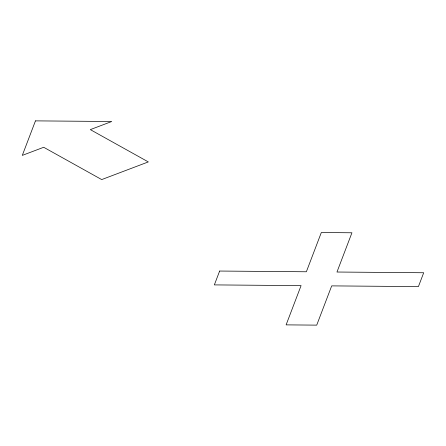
<?xml version="1.0" encoding="UTF-8"?>
<svg xmlns="http://www.w3.org/2000/svg" width="446" height="446" viewBox="0 0 446 446"><rect width="100%" height="100%" fill="white"/><g stroke="black" fill="none" stroke-linecap="round" stroke-linejoin="round"><path stroke-width="0.67" d="M35.463 120.872L22.3 155.386L43.702 147.28L101.699 179.582L148.323 161.92L90.326 129.619L111.734 121.507L35.463 120.872M219.633 271.045L214.348 284.899L301.078 285.624L286.109 324.872L316.721 325.128L331.69 285.88L418.415 286.6L423.7 272.751L336.97 272.027L351.939 232.779L321.326 232.522L306.363 271.77L219.633 271.045"/></g></svg>
